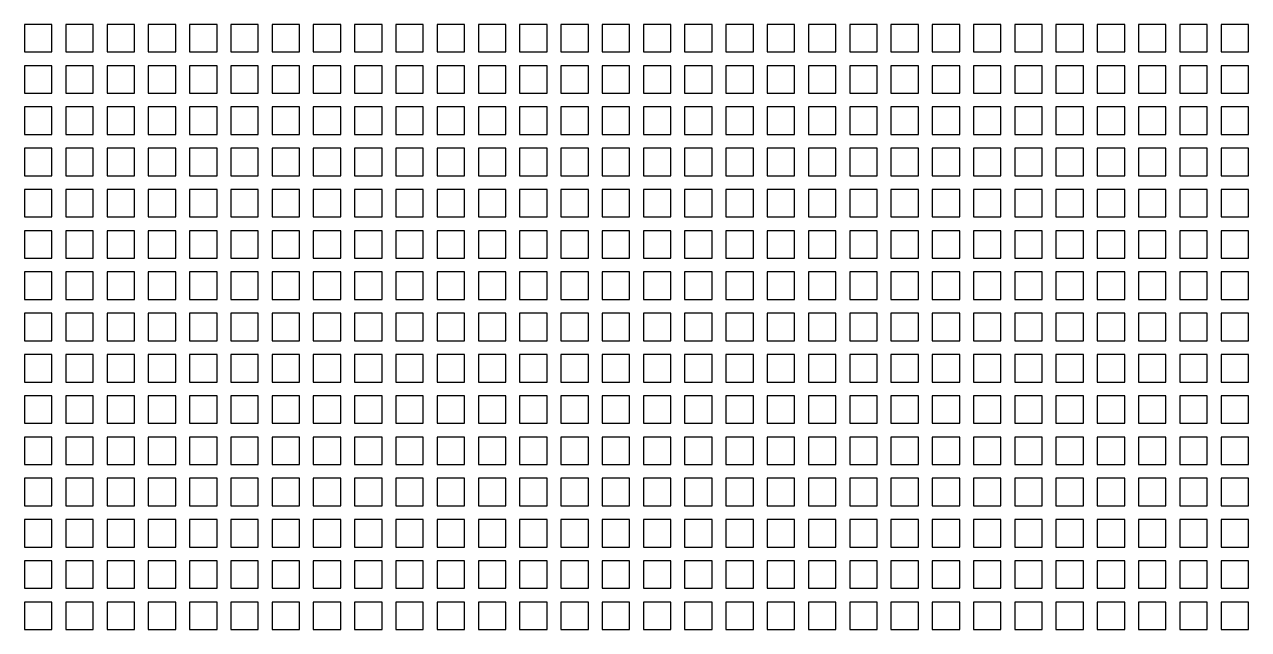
# Model space of a CAD drawing. Header units: millimetres. Extents: x 0 to 895, y -30 to 895.
# Drawn here: x 0 to 445, y 435 to 655 of the extents above; entities that cross this region are included whole.
import ezdxf

# ---------------------------------------------------------------- set-up
doc = ezdxf.new("R2010")
doc.units = ezdxf.units.MM
doc.layers.add('Grid', color=2, linetype='CONTINUOUS')

msp = doc.modelspace()

# ---------------------------------------------------------------- linework, layer by layer
at = {"layer": 'Grid'}
for p, q in [((10, 655), (0, 655)), ((0, 655), (0, 645)), ((10, 645), (10, 655)), ((25, 655), (15, 655)), ((15, 655), (15, 645)), ((25, 645), (25, 655)), ((40, 655), (30, 655)), ((30, 655), (30, 645)), ((40, 645), (40, 655)), ((55, 655), (45, 655)), ((45, 655), (45, 645)), ((55, 645), (55, 655)), ((70, 655), (60, 655)), ((60, 655), (60, 645)), ((70, 645), (70, 655)), ((85, 655), (75, 655)), ((75, 655), (75, 645)), ((85, 645), (85, 655)), ((100, 655), (90, 655)), ((90, 655), (90, 645)), ((100, 645), (100, 655)), ((115, 655), (105, 655)), ((105, 655), (105, 645)), ((115, 645), (115, 655)), ((130, 655), (120, 655)), ((120, 655), (120, 645)), ((130, 645), (130, 655)), ((145, 655), (135, 655)), ((135, 655), (135, 645)), ((145, 645), (145, 655)), ((160, 655), (150, 655)), ((150, 655), (150, 645)), ((160, 645), (160, 655)), ((175, 655), (165, 655)), ((165, 655), (165, 645)), ((175, 645), (175, 655)), ((190, 655), (180, 655)), ((180, 655), (180, 645)), ((190, 645), (190, 655)), ((205, 655), (195, 655)), ((195, 655), (195, 645)), ((205, 645), (205, 655)), ((220, 655), (210, 655)), ((210, 655), (210, 645)), ((220, 645), (220, 655)), ((235, 655), (225, 655)), ((225, 655), (225, 645)), ((235, 645), (235, 655)), ((250, 655), (240, 655)), ((240, 655), (240, 645)), ((250, 645), (250, 655)), ((265, 655), (255, 655)), ((255, 655), (255, 645)), ((265, 645), (265, 655)), ((280, 655), (270, 655)), ((270, 655), (270, 645)), ((280, 645), (280, 655)), ((295, 655), (285, 655)), ((285, 655), (285, 645)), ((295, 645), (295, 655)), ((310, 655), (300, 655)), ((300, 655), (300, 645)), ((310, 645), (310, 655)), ((325, 655), (315, 655)), ((315, 655), (315, 645)), ((325, 645), (325, 655)), ((340, 655), (330, 655)), ((330, 655), (330, 645)), ((340, 645), (340, 655)), ((355, 655), (345, 655)), ((345, 655), (345, 645)), ((355, 645), (355, 655)), ((370, 655), (360, 655)), ((360, 655), (360, 645)), ((370, 645), (370, 655)), ((385, 655), (375, 655)), ((375, 655), (375, 645)), ((385, 645), (385, 655)), ((400, 655), (390, 655)), ((390, 655), (390, 645)), ((400, 645), (400, 655)), ((415, 655), (405, 655)), ((405, 655), (405, 645)), ((415, 645), (415, 655)), ((430, 655), (420, 655)), ((420, 655), (420, 645)), ((430, 645), (430, 655)), ((445, 655), (435, 655)), ((435, 655), (435, 645)), ((445, 645), (445, 655)), ((0, 645), (10, 645)), ((15, 645), (25, 645)), ((30, 645), (40, 645)), ((45, 645), (55, 645)), ((60, 645), (70, 645)), ((75, 645), (85, 645)), ((90, 645), (100, 645)), ((105, 645), (115, 645)), ((120, 645), (130, 645)), ((135, 645), (145, 645)), ((150, 645), (160, 645)), ((165, 645), (175, 645)), ((180, 645), (190, 645)), ((195, 645), (205, 645)), ((210, 645), (220, 645)), ((225, 645), (235, 645)), ((240, 645), (250, 645)), ((255, 645), (265, 645)), ((270, 645), (280, 645)), ((285, 645), (295, 645)), ((300, 645), (310, 645)), ((315, 645), (325, 645)), ((330, 645), (340, 645)), ((345, 645), (355, 645)), ((360, 645), (370, 645)), ((375, 645), (385, 645)), ((390, 645), (400, 645)), ((405, 645), (415, 645)), ((420, 645), (430, 645)), ((435, 645), (445, 645)), ((10, 640), (0, 640)), ((0, 640), (0, 630)), ((10, 630), (10, 640)), ((25, 640), (15, 640)), ((15, 640), (15, 630)), ((25, 630), (25, 640)), ((40, 640), (30, 640)), ((30, 640), (30, 630)), ((40, 630), (40, 640)), ((55, 640), (45, 640)), ((45, 640), (45, 630)), ((55, 630), (55, 640)), ((70, 640), (60, 640)), ((60, 640), (60, 630)), ((70, 630), (70, 640)), ((85, 640), (75, 640)), ((75, 640), (75, 630)), ((85, 630), (85, 640)), ((100, 640), (90, 640)), ((90, 640), (90, 630)), ((100, 630), (100, 640)), ((115, 640), (105, 640)), ((105, 640), (105, 630)), ((115, 630), (115, 640)), ((130, 640), (120, 640)), ((120, 640), (120, 630)), ((130, 630), (130, 640)), ((145, 640), (135, 640)), ((135, 640), (135, 630)), ((145, 630), (145, 640)), ((160, 640), (150, 640)), ((150, 640), (150, 630)), ((160, 630), (160, 640)), ((175, 640), (165, 640)), ((165, 640), (165, 630)), ((175, 630), (175, 640)), ((190, 640), (180, 640)), ((180, 640), (180, 630)), ((190, 630), (190, 640)), ((205, 640), (195, 640)), ((195, 640), (195, 630)), ((205, 630), (205, 640)), ((220, 640), (210, 640)), ((210, 640), (210, 630)), ((220, 630), (220, 640)), ((235, 640), (225, 640)), ((225, 640), (225, 630)), ((235, 630), (235, 640)), ((250, 640), (240, 640)), ((240, 640), (240, 630)), ((250, 630), (250, 640)), ((265, 640), (255, 640)), ((255, 640), (255, 630)), ((265, 630), (265, 640)), ((280, 640), (270, 640)), ((270, 640), (270, 630)), ((280, 630), (280, 640)), ((295, 640), (285, 640)), ((285, 640), (285, 630)), ((295, 630), (295, 640)), ((310, 640), (300, 640)), ((300, 640), (300, 630)), ((310, 630), (310, 640)), ((325, 640), (315, 640)), ((315, 640), (315, 630)), ((325, 630), (325, 640)), ((340, 640), (330, 640)), ((330, 640), (330, 630)), ((340, 630), (340, 640)), ((355, 640), (345, 640)), ((345, 640), (345, 630)), ((355, 630), (355, 640)), ((370, 640), (360, 640)), ((360, 640), (360, 630)), ((370, 630), (370, 640)), ((385, 640), (375, 640)), ((375, 640), (375, 630)), ((385, 630), (385, 640)), ((400, 640), (390, 640)), ((390, 640), (390, 630)), ((400, 630), (400, 640)), ((415, 640), (405, 640)), ((405, 640), (405, 630)), ((415, 630), (415, 640)), ((430, 640), (420, 640)), ((420, 640), (420, 630)), ((430, 630), (430, 640)), ((445, 640), (435, 640)), ((435, 640), (435, 630)), ((445, 630), (445, 640)), ((0, 630), (10, 630)), ((15, 630), (25, 630)), ((30, 630), (40, 630)), ((45, 630), (55, 630)), ((60, 630), (70, 630)), ((75, 630), (85, 630)), ((90, 630), (100, 630)), ((105, 630), (115, 630)), ((120, 630), (130, 630)), ((135, 630), (145, 630)), ((150, 630), (160, 630)), ((165, 630), (175, 630)), ((180, 630), (190, 630)), ((195, 630), (205, 630)), ((210, 630), (220, 630)), ((225, 630), (235, 630)), ((240, 630), (250, 630)), ((255, 630), (265, 630)), ((270, 630), (280, 630)), ((285, 630), (295, 630)), ((300, 630), (310, 630)), ((315, 630), (325, 630)), ((330, 630), (340, 630)), ((345, 630), (355, 630)), ((360, 630), (370, 630)), ((375, 630), (385, 630)), ((390, 630), (400, 630)), ((405, 630), (415, 630)), ((420, 630), (430, 630)), ((435, 630), (445, 630)), ((10, 625), (0, 625)), ((0, 625), (0, 615)), ((10, 615), (10, 625)), ((25, 625), (15, 625)), ((15, 625), (15, 615)), ((25, 615), (25, 625)), ((40, 625), (30, 625)), ((30, 625), (30, 615)), ((40, 615), (40, 625)), ((55, 625), (45, 625)), ((45, 625), (45, 615)), ((55, 615), (55, 625)), ((70, 625), (60, 625)), ((60, 625), (60, 615)), ((70, 615), (70, 625)), ((85, 625), (75, 625)), ((75, 625), (75, 615)), ((85, 615), (85, 625)), ((100, 625), (90, 625)), ((90, 625), (90, 615)), ((100, 615), (100, 625)), ((115, 625), (105, 625)), ((105, 625), (105, 615)), ((115, 615), (115, 625)), ((130, 625), (120, 625)), ((120, 625), (120, 615)), ((130, 615), (130, 625)), ((145, 625), (135, 625)), ((135, 625), (135, 615)), ((145, 615), (145, 625)), ((160, 625), (150, 625)), ((150, 625), (150, 615)), ((160, 615), (160, 625)), ((175, 625), (165, 625)), ((165, 625), (165, 615)), ((175, 615), (175, 625)), ((190, 625), (180, 625)), ((180, 625), (180, 615)), ((190, 615), (190, 625)), ((205, 625), (195, 625)), ((195, 625), (195, 615)), ((205, 615), (205, 625)), ((220, 625), (210, 625)), ((210, 625), (210, 615)), ((220, 615), (220, 625)), ((235, 625), (225, 625)), ((225, 625), (225, 615)), ((235, 615), (235, 625)), ((250, 625), (240, 625)), ((240, 625), (240, 615)), ((250, 615), (250, 625)), ((265, 625), (255, 625)), ((255, 625), (255, 615)), ((265, 615), (265, 625)), ((280, 625), (270, 625)), ((270, 625), (270, 615)), ((280, 615), (280, 625)), ((295, 625), (285, 625)), ((285, 625), (285, 615)), ((295, 615), (295, 625)), ((310, 625), (300, 625)), ((300, 625), (300, 615)), ((310, 615), (310, 625)), ((325, 625), (315, 625)), ((315, 625), (315, 615)), ((325, 615), (325, 625)), ((340, 625), (330, 625)), ((330, 625), (330, 615)), ((340, 615), (340, 625)), ((355, 625), (345, 625)), ((345, 625), (345, 615)), ((355, 615), (355, 625)), ((370, 625), (360, 625)), ((360, 625), (360, 615)), ((370, 615), (370, 625)), ((385, 625), (375, 625)), ((375, 625), (375, 615)), ((385, 615), (385, 625)), ((400, 625), (390, 625)), ((390, 625), (390, 615)), ((400, 615), (400, 625)), ((415, 625), (405, 625)), ((405, 625), (405, 615)), ((415, 615), (415, 625)), ((430, 625), (420, 625)), ((420, 625), (420, 615)), ((430, 615), (430, 625)), ((445, 625), (435, 625)), ((435, 625), (435, 615)), ((445, 615), (445, 625)), ((0, 615), (10, 615)), ((15, 615), (25, 615)), ((30, 615), (40, 615)), ((45, 615), (55, 615)), ((60, 615), (70, 615)), ((75, 615), (85, 615)), ((90, 615), (100, 615)), ((105, 615), (115, 615)), ((120, 615), (130, 615)), ((135, 615), (145, 615)), ((150, 615), (160, 615)), ((165, 615), (175, 615)), ((180, 615), (190, 615)), ((195, 615), (205, 615)), ((210, 615), (220, 615)), ((225, 615), (235, 615)), ((240, 615), (250, 615)), ((255, 615), (265, 615)), ((270, 615), (280, 615)), ((285, 615), (295, 615)), ((300, 615), (310, 615)), ((315, 615), (325, 615)), ((330, 615), (340, 615)), ((345, 615), (355, 615)), ((360, 615), (370, 615)), ((375, 615), (385, 615)), ((390, 615), (400, 615)), ((405, 615), (415, 615)), ((420, 615), (430, 615)), ((435, 615), (445, 615)), ((10, 610), (0, 610)), ((0, 610), (0, 600)), ((10, 600), (10, 610)), ((25, 610), (15, 610)), ((15, 610), (15, 600)), ((25, 600), (25, 610)), ((40, 610), (30, 610)), ((30, 610), (30, 600)), ((40, 600), (40, 610)), ((55, 610), (45, 610)), ((45, 610), (45, 600)), ((55, 600), (55, 610)), ((70, 610), (60, 610)), ((60, 610), (60, 600)), ((70, 600), (70, 610)), ((85, 610), (75, 610)), ((75, 610), (75, 600)), ((85, 600), (85, 610)), ((100, 610), (90, 610)), ((90, 610), (90, 600)), ((100, 600), (100, 610)), ((115, 610), (105, 610)), ((105, 610), (105, 600)), ((115, 600), (115, 610)), ((130, 610), (120, 610)), ((120, 610), (120, 600)), ((130, 600), (130, 610)), ((145, 610), (135, 610)), ((135, 610), (135, 600)), ((145, 600), (145, 610)), ((160, 610), (150, 610)), ((150, 610), (150, 600)), ((160, 600), (160, 610)), ((175, 610), (165, 610)), ((165, 610), (165, 600)), ((175, 600), (175, 610)), ((190, 610), (180, 610)), ((180, 610), (180, 600)), ((190, 600), (190, 610)), ((205, 610), (195, 610)), ((195, 610), (195, 600)), ((205, 600), (205, 610)), ((220, 610), (210, 610)), ((210, 610), (210, 600)), ((220, 600), (220, 610)), ((235, 610), (225, 610)), ((225, 610), (225, 600)), ((235, 600), (235, 610)), ((250, 610), (240, 610)), ((240, 610), (240, 600)), ((250, 600), (250, 610)), ((265, 610), (255, 610)), ((255, 610), (255, 600)), ((265, 600), (265, 610)), ((280, 610), (270, 610)), ((270, 610), (270, 600)), ((280, 600), (280, 610)), ((295, 610), (285, 610)), ((285, 610), (285, 600)), ((295, 600), (295, 610)), ((310, 610), (300, 610)), ((300, 610), (300, 600)), ((310, 600), (310, 610)), ((325, 610), (315, 610)), ((315, 610), (315, 600)), ((325, 600), (325, 610)), ((340, 610), (330, 610)), ((330, 610), (330, 600)), ((340, 600), (340, 610)), ((355, 610), (345, 610)), ((345, 610), (345, 600)), ((355, 600), (355, 610)), ((370, 610), (360, 610)), ((360, 610), (360, 600)), ((370, 600), (370, 610)), ((385, 610), (375, 610)), ((375, 610), (375, 600)), ((385, 600), (385, 610)), ((400, 610), (390, 610)), ((390, 610), (390, 600)), ((400, 600), (400, 610)), ((415, 610), (405, 610)), ((405, 610), (405, 600)), ((415, 600), (415, 610)), ((430, 610), (420, 610)), ((420, 610), (420, 600)), ((430, 600), (430, 610)), ((445, 610), (435, 610)), ((435, 610), (435, 600)), ((445, 600), (445, 610)), ((0, 600), (10, 600)), ((15, 600), (25, 600)), ((30, 600), (40, 600)), ((45, 600), (55, 600)), ((60, 600), (70, 600)), ((75, 600), (85, 600)), ((90, 600), (100, 600)), ((105, 600), (115, 600)), ((120, 600), (130, 600)), ((135, 600), (145, 600)), ((150, 600), (160, 600)), ((165, 600), (175, 600)), ((180, 600), (190, 600)), ((195, 600), (205, 600)), ((210, 600), (220, 600)), ((225, 600), (235, 600)), ((240, 600), (250, 600)), ((255, 600), (265, 600)), ((270, 600), (280, 600)), ((285, 600), (295, 600)), ((300, 600), (310, 600)), ((315, 600), (325, 600)), ((330, 600), (340, 600)), ((345, 600), (355, 600)), ((360, 600), (370, 600)), ((375, 600), (385, 600)), ((390, 600), (400, 600)), ((405, 600), (415, 600)), ((420, 600), (430, 600)), ((435, 600), (445, 600)), ((10, 595), (0, 595)), ((0, 595), (0, 585)), ((10, 585), (10, 595)), ((25, 595), (15, 595)), ((15, 595), (15, 585)), ((25, 585), (25, 595)), ((40, 595), (30, 595)), ((30, 595), (30, 585)), ((40, 585), (40, 595)), ((55, 595), (45, 595)), ((45, 595), (45, 585)), ((55, 585), (55, 595)), ((70, 595), (60, 595)), ((60, 595), (60, 585)), ((70, 585), (70, 595)), ((85, 595), (75, 595)), ((75, 595), (75, 585)), ((85, 585), (85, 595)), ((100, 595), (90, 595)), ((90, 595), (90, 585)), ((100, 585), (100, 595)), ((115, 595), (105, 595)), ((105, 595), (105, 585)), ((115, 585), (115, 595)), ((130, 595), (120, 595)), ((120, 595), (120, 585)), ((130, 585), (130, 595)), ((145, 595), (135, 595)), ((135, 595), (135, 585)), ((145, 585), (145, 595)), ((160, 595), (150, 595)), ((150, 595), (150, 585)), ((160, 585), (160, 595)), ((175, 595), (165, 595)), ((165, 595), (165, 585)), ((175, 585), (175, 595)), ((190, 595), (180, 595)), ((180, 595), (180, 585)), ((190, 585), (190, 595)), ((205, 595), (195, 595)), ((195, 595), (195, 585)), ((205, 585), (205, 595)), ((220, 595), (210, 595)), ((210, 595), (210, 585)), ((220, 585), (220, 595)), ((235, 595), (225, 595)), ((225, 595), (225, 585)), ((235, 585), (235, 595)), ((250, 595), (240, 595)), ((240, 595), (240, 585)), ((250, 585), (250, 595)), ((265, 595), (255, 595)), ((255, 595), (255, 585)), ((265, 585), (265, 595)), ((280, 595), (270, 595)), ((270, 595), (270, 585)), ((280, 585), (280, 595)), ((295, 595), (285, 595)), ((285, 595), (285, 585)), ((295, 585), (295, 595)), ((310, 595), (300, 595)), ((300, 595), (300, 585)), ((310, 585), (310, 595)), ((325, 595), (315, 595)), ((315, 595), (315, 585)), ((325, 585), (325, 595)), ((340, 595), (330, 595)), ((330, 595), (330, 585)), ((340, 585), (340, 595)), ((355, 595), (345, 595)), ((345, 595), (345, 585)), ((355, 585), (355, 595)), ((370, 595), (360, 595)), ((360, 595), (360, 585)), ((370, 585), (370, 595)), ((385, 595), (375, 595)), ((375, 595), (375, 585)), ((385, 585), (385, 595)), ((400, 595), (390, 595)), ((390, 595), (390, 585)), ((400, 585), (400, 595)), ((415, 595), (405, 595)), ((405, 595), (405, 585)), ((415, 585), (415, 595)), ((430, 595), (420, 595)), ((420, 595), (420, 585)), ((430, 585), (430, 595)), ((445, 595), (435, 595)), ((435, 595), (435, 585)), ((445, 585), (445, 595)), ((0, 585), (10, 585)), ((15, 585), (25, 585)), ((30, 585), (40, 585)), ((45, 585), (55, 585)), ((60, 585), (70, 585)), ((75, 585), (85, 585)), ((90, 585), (100, 585)), ((105, 585), (115, 585)), ((120, 585), (130, 585)), ((135, 585), (145, 585)), ((150, 585), (160, 585)), ((165, 585), (175, 585)), ((180, 585), (190, 585)), ((195, 585), (205, 585)), ((210, 585), (220, 585)), ((225, 585), (235, 585)), ((240, 585), (250, 585)), ((255, 585), (265, 585)), ((270, 585), (280, 585)), ((285, 585), (295, 585)), ((300, 585), (310, 585)), ((315, 585), (325, 585)), ((330, 585), (340, 585)), ((345, 585), (355, 585)), ((360, 585), (370, 585)), ((375, 585), (385, 585)), ((390, 585), (400, 585)), ((405, 585), (415, 585)), ((420, 585), (430, 585)), ((435, 585), (445, 585)), ((10, 580), (0, 580)), ((0, 580), (0, 570)), ((10, 570), (10, 580)), ((25, 580), (15, 580)), ((15, 580), (15, 570)), ((25, 570), (25, 580)), ((40, 580), (30, 580)), ((30, 580), (30, 570)), ((40, 570), (40, 580)), ((55, 580), (45, 580)), ((45, 580), (45, 570)), ((55, 570), (55, 580)), ((70, 580), (60, 580)), ((60, 580), (60, 570)), ((70, 570), (70, 580)), ((85, 580), (75, 580)), ((75, 580), (75, 570)), ((85, 570), (85, 580)), ((100, 580), (90, 580)), ((90, 580), (90, 570)), ((100, 570), (100, 580)), ((115, 580), (105, 580)), ((105, 580), (105, 570)), ((115, 570), (115, 580)), ((130, 580), (120, 580)), ((120, 580), (120, 570)), ((130, 570), (130, 580)), ((145, 580), (135, 580)), ((135, 580), (135, 570)), ((145, 570), (145, 580)), ((160, 580), (150, 580)), ((150, 580), (150, 570)), ((160, 570), (160, 580)), ((175, 580), (165, 580)), ((165, 580), (165, 570)), ((175, 570), (175, 580)), ((190, 580), (180, 580)), ((180, 580), (180, 570)), ((190, 570), (190, 580)), ((205, 580), (195, 580)), ((195, 580), (195, 570)), ((205, 570), (205, 580)), ((220, 580), (210, 580)), ((210, 580), (210, 570)), ((220, 570), (220, 580)), ((235, 580), (225, 580)), ((225, 580), (225, 570)), ((235, 570), (235, 580)), ((250, 580), (240, 580)), ((240, 580), (240, 570)), ((250, 570), (250, 580)), ((265, 580), (255, 580)), ((255, 580), (255, 570)), ((265, 570), (265, 580)), ((280, 580), (270, 580)), ((270, 580), (270, 570)), ((280, 570), (280, 580)), ((295, 580), (285, 580)), ((285, 580), (285, 570)), ((295, 570), (295, 580)), ((310, 580), (300, 580)), ((300, 580), (300, 570)), ((310, 570), (310, 580)), ((325, 580), (315, 580)), ((315, 580), (315, 570)), ((325, 570), (325, 580)), ((340, 580), (330, 580)), ((330, 580), (330, 570)), ((340, 570), (340, 580)), ((355, 580), (345, 580)), ((345, 580), (345, 570)), ((355, 570), (355, 580)), ((370, 580), (360, 580)), ((360, 580), (360, 570)), ((370, 570), (370, 580)), ((385, 580), (375, 580)), ((375, 580), (375, 570)), ((385, 570), (385, 580)), ((400, 580), (390, 580)), ((390, 580), (390, 570)), ((400, 570), (400, 580)), ((415, 580), (405, 580)), ((405, 580), (405, 570)), ((415, 570), (415, 580)), ((430, 580), (420, 580)), ((420, 580), (420, 570)), ((430, 570), (430, 580)), ((445, 580), (435, 580)), ((435, 580), (435, 570)), ((445, 570), (445, 580)), ((0, 570), (10, 570)), ((15, 570), (25, 570)), ((30, 570), (40, 570)), ((45, 570), (55, 570)), ((60, 570), (70, 570)), ((75, 570), (85, 570)), ((90, 570), (100, 570)), ((105, 570), (115, 570)), ((120, 570), (130, 570)), ((135, 570), (145, 570)), ((150, 570), (160, 570)), ((165, 570), (175, 570)), ((180, 570), (190, 570)), ((195, 570), (205, 570)), ((210, 570), (220, 570)), ((225, 570), (235, 570)), ((240, 570), (250, 570)), ((255, 570), (265, 570)), ((270, 570), (280, 570)), ((285, 570), (295, 570)), ((300, 570), (310, 570)), ((315, 570), (325, 570)), ((330, 570), (340, 570)), ((345, 570), (355, 570)), ((360, 570), (370, 570)), ((375, 570), (385, 570)), ((390, 570), (400, 570)), ((405, 570), (415, 570)), ((420, 570), (430, 570)), ((435, 570), (445, 570)), ((10, 565), (0, 565)), ((0, 565), (0, 555)), ((10, 555), (10, 565)), ((25, 565), (15, 565)), ((15, 565), (15, 555)), ((25, 555), (25, 565)), ((40, 565), (30, 565)), ((30, 565), (30, 555)), ((40, 555), (40, 565)), ((55, 565), (45, 565)), ((45, 565), (45, 555)), ((55, 555), (55, 565)), ((70, 565), (60, 565)), ((60, 565), (60, 555)), ((70, 555), (70, 565)), ((85, 565), (75, 565)), ((75, 565), (75, 555)), ((85, 555), (85, 565)), ((100, 565), (90, 565)), ((90, 565), (90, 555)), ((100, 555), (100, 565)), ((115, 565), (105, 565)), ((105, 565), (105, 555)), ((115, 555), (115, 565)), ((130, 565), (120, 565)), ((120, 565), (120, 555)), ((130, 555), (130, 565)), ((145, 565), (135, 565)), ((135, 565), (135, 555)), ((145, 555), (145, 565)), ((160, 565), (150, 565)), ((150, 565), (150, 555)), ((160, 555), (160, 565)), ((175, 565), (165, 565)), ((165, 565), (165, 555)), ((175, 555), (175, 565)), ((190, 565), (180, 565)), ((180, 565), (180, 555)), ((190, 555), (190, 565)), ((205, 565), (195, 565)), ((195, 565), (195, 555)), ((205, 555), (205, 565)), ((220, 565), (210, 565)), ((210, 565), (210, 555)), ((220, 555), (220, 565)), ((235, 565), (225, 565)), ((225, 565), (225, 555)), ((235, 555), (235, 565)), ((250, 565), (240, 565)), ((240, 565), (240, 555)), ((250, 555), (250, 565)), ((265, 565), (255, 565)), ((255, 565), (255, 555)), ((265, 555), (265, 565)), ((280, 565), (270, 565)), ((270, 565), (270, 555)), ((280, 555), (280, 565)), ((295, 565), (285, 565)), ((285, 565), (285, 555)), ((295, 555), (295, 565)), ((310, 565), (300, 565)), ((300, 565), (300, 555)), ((310, 555), (310, 565)), ((325, 565), (315, 565)), ((315, 565), (315, 555)), ((325, 555), (325, 565)), ((340, 565), (330, 565)), ((330, 565), (330, 555)), ((340, 555), (340, 565)), ((355, 565), (345, 565)), ((345, 565), (345, 555)), ((355, 555), (355, 565)), ((370, 565), (360, 565)), ((360, 565), (360, 555)), ((370, 555), (370, 565)), ((385, 565), (375, 565)), ((375, 565), (375, 555)), ((385, 555), (385, 565)), ((400, 565), (390, 565)), ((390, 565), (390, 555)), ((400, 555), (400, 565)), ((415, 565), (405, 565)), ((405, 565), (405, 555)), ((415, 555), (415, 565)), ((430, 565), (420, 565)), ((420, 565), (420, 555)), ((430, 555), (430, 565)), ((445, 565), (435, 565)), ((435, 565), (435, 555)), ((445, 555), (445, 565)), ((0, 555), (10, 555)), ((15, 555), (25, 555)), ((30, 555), (40, 555)), ((45, 555), (55, 555)), ((60, 555), (70, 555)), ((75, 555), (85, 555)), ((90, 555), (100, 555)), ((105, 555), (115, 555)), ((120, 555), (130, 555)), ((135, 555), (145, 555)), ((150, 555), (160, 555)), ((165, 555), (175, 555)), ((180, 555), (190, 555)), ((195, 555), (205, 555)), ((210, 555), (220, 555)), ((225, 555), (235, 555)), ((240, 555), (250, 555)), ((255, 555), (265, 555)), ((270, 555), (280, 555)), ((285, 555), (295, 555)), ((300, 555), (310, 555)), ((315, 555), (325, 555)), ((330, 555), (340, 555)), ((345, 555), (355, 555)), ((360, 555), (370, 555)), ((375, 555), (385, 555)), ((390, 555), (400, 555)), ((405, 555), (415, 555)), ((420, 555), (430, 555)), ((435, 555), (445, 555)), ((10, 550), (0, 550)), ((0, 550), (0, 540)), ((10, 540), (10, 550)), ((25, 550), (15, 550)), ((15, 550), (15, 540)), ((25, 540), (25, 550)), ((40, 550), (30, 550)), ((30, 550), (30, 540)), ((40, 540), (40, 550)), ((55, 550), (45, 550)), ((45, 550), (45, 540)), ((55, 540), (55, 550)), ((70, 550), (60, 550)), ((60, 550), (60, 540)), ((70, 540), (70, 550)), ((85, 550), (75, 550)), ((75, 550), (75, 540)), ((85, 540), (85, 550)), ((100, 550), (90, 550)), ((90, 550), (90, 540)), ((100, 540), (100, 550)), ((115, 550), (105, 550)), ((105, 550), (105, 540)), ((115, 540), (115, 550)), ((130, 550), (120, 550)), ((120, 550), (120, 540)), ((130, 540), (130, 550)), ((145, 550), (135, 550)), ((135, 550), (135, 540)), ((145, 540), (145, 550)), ((160, 550), (150, 550)), ((150, 550), (150, 540)), ((160, 540), (160, 550)), ((175, 550), (165, 550)), ((165, 550), (165, 540)), ((175, 540), (175, 550)), ((190, 550), (180, 550)), ((180, 550), (180, 540)), ((190, 540), (190, 550)), ((205, 550), (195, 550)), ((195, 550), (195, 540)), ((205, 540), (205, 550)), ((220, 550), (210, 550)), ((210, 550), (210, 540)), ((220, 540), (220, 550)), ((235, 550), (225, 550)), ((225, 550), (225, 540)), ((235, 540), (235, 550)), ((250, 550), (240, 550)), ((240, 550), (240, 540)), ((250, 540), (250, 550)), ((265, 550), (255, 550)), ((255, 550), (255, 540)), ((265, 540), (265, 550)), ((280, 550), (270, 550)), ((270, 550), (270, 540)), ((280, 540), (280, 550)), ((295, 550), (285, 550)), ((285, 550), (285, 540)), ((295, 540), (295, 550)), ((310, 550), (300, 550)), ((300, 550), (300, 540)), ((310, 540), (310, 550)), ((325, 550), (315, 550)), ((315, 550), (315, 540)), ((325, 540), (325, 550)), ((340, 550), (330, 550)), ((330, 550), (330, 540)), ((340, 540), (340, 550)), ((355, 550), (345, 550)), ((345, 550), (345, 540)), ((355, 540), (355, 550)), ((370, 550), (360, 550)), ((360, 550), (360, 540)), ((370, 540), (370, 550)), ((385, 550), (375, 550)), ((375, 550), (375, 540)), ((385, 540), (385, 550)), ((400, 550), (390, 550)), ((390, 550), (390, 540)), ((400, 540), (400, 550)), ((415, 550), (405, 550)), ((405, 550), (405, 540)), ((415, 540), (415, 550)), ((430, 550), (420, 550)), ((420, 550), (420, 540)), ((430, 540), (430, 550)), ((445, 550), (435, 550)), ((435, 550), (435, 540)), ((445, 540), (445, 550)), ((0, 540), (10, 540)), ((15, 540), (25, 540)), ((30, 540), (40, 540)), ((45, 540), (55, 540)), ((60, 540), (70, 540)), ((75, 540), (85, 540)), ((90, 540), (100, 540)), ((105, 540), (115, 540)), ((120, 540), (130, 540)), ((135, 540), (145, 540)), ((150, 540), (160, 540)), ((165, 540), (175, 540)), ((180, 540), (190, 540)), ((195, 540), (205, 540)), ((210, 540), (220, 540)), ((225, 540), (235, 540)), ((240, 540), (250, 540)), ((255, 540), (265, 540)), ((270, 540), (280, 540)), ((285, 540), (295, 540)), ((300, 540), (310, 540)), ((315, 540), (325, 540)), ((330, 540), (340, 540)), ((345, 540), (355, 540)), ((360, 540), (370, 540)), ((375, 540), (385, 540)), ((390, 540), (400, 540)), ((405, 540), (415, 540)), ((420, 540), (430, 540)), ((435, 540), (445, 540)), ((10, 535), (0, 535)), ((0, 535), (0, 525)), ((10, 525), (10, 535)), ((25, 535), (15, 535)), ((15, 535), (15, 525)), ((25, 525), (25, 535)), ((40, 535), (30, 535)), ((30, 535), (30, 525)), ((40, 525), (40, 535)), ((55, 535), (45, 535)), ((45, 535), (45, 525)), ((55, 525), (55, 535)), ((70, 535), (60, 535)), ((60, 535), (60, 525)), ((70, 525), (70, 535)), ((85, 535), (75, 535)), ((75, 535), (75, 525)), ((85, 525), (85, 535)), ((100, 535), (90, 535)), ((90, 535), (90, 525)), ((100, 525), (100, 535)), ((115, 535), (105, 535)), ((105, 535), (105, 525)), ((115, 525), (115, 535)), ((130, 535), (120, 535)), ((120, 535), (120, 525)), ((130, 525), (130, 535)), ((145, 535), (135, 535)), ((135, 535), (135, 525)), ((145, 525), (145, 535)), ((160, 535), (150, 535)), ((150, 535), (150, 525)), ((160, 525), (160, 535)), ((175, 535), (165, 535)), ((165, 535), (165, 525)), ((175, 525), (175, 535)), ((190, 535), (180, 535)), ((180, 535), (180, 525)), ((190, 525), (190, 535)), ((205, 535), (195, 535)), ((195, 535), (195, 525)), ((205, 525), (205, 535)), ((220, 535), (210, 535)), ((210, 535), (210, 525)), ((220, 525), (220, 535)), ((235, 535), (225, 535)), ((225, 535), (225, 525)), ((235, 525), (235, 535)), ((250, 535), (240, 535)), ((240, 535), (240, 525)), ((250, 525), (250, 535)), ((265, 535), (255, 535)), ((255, 535), (255, 525)), ((265, 525), (265, 535)), ((280, 535), (270, 535)), ((270, 535), (270, 525)), ((280, 525), (280, 535)), ((295, 535), (285, 535)), ((285, 535), (285, 525)), ((295, 525), (295, 535)), ((310, 535), (300, 535)), ((300, 535), (300, 525)), ((310, 525), (310, 535)), ((325, 535), (315, 535)), ((315, 535), (315, 525)), ((325, 525), (325, 535)), ((340, 535), (330, 535)), ((330, 535), (330, 525)), ((340, 525), (340, 535)), ((355, 535), (345, 535)), ((345, 535), (345, 525)), ((355, 525), (355, 535)), ((370, 535), (360, 535)), ((360, 535), (360, 525)), ((370, 525), (370, 535)), ((385, 535), (375, 535)), ((375, 535), (375, 525)), ((385, 525), (385, 535)), ((400, 535), (390, 535)), ((390, 535), (390, 525)), ((400, 525), (400, 535)), ((415, 535), (405, 535)), ((405, 535), (405, 525)), ((415, 525), (415, 535)), ((430, 535), (420, 535)), ((420, 535), (420, 525)), ((430, 525), (430, 535)), ((445, 535), (435, 535)), ((435, 535), (435, 525)), ((445, 525), (445, 535)), ((0, 525), (10, 525)), ((15, 525), (25, 525)), ((30, 525), (40, 525)), ((45, 525), (55, 525)), ((60, 525), (70, 525)), ((75, 525), (85, 525)), ((90, 525), (100, 525)), ((105, 525), (115, 525)), ((120, 525), (130, 525)), ((135, 525), (145, 525)), ((150, 525), (160, 525)), ((165, 525), (175, 525)), ((180, 525), (190, 525)), ((195, 525), (205, 525)), ((210, 525), (220, 525)), ((225, 525), (235, 525)), ((240, 525), (250, 525)), ((255, 525), (265, 525)), ((270, 525), (280, 525)), ((285, 525), (295, 525)), ((300, 525), (310, 525)), ((315, 525), (325, 525)), ((330, 525), (340, 525)), ((345, 525), (355, 525)), ((360, 525), (370, 525)), ((375, 525), (385, 525)), ((390, 525), (400, 525)), ((405, 525), (415, 525)), ((420, 525), (430, 525)), ((435, 525), (445, 525)), ((10, 520), (0, 520)), ((0, 520), (0, 510)), ((10, 510), (10, 520)), ((25, 520), (15, 520)), ((15, 520), (15, 510)), ((25, 510), (25, 520)), ((40, 520), (30, 520)), ((30, 520), (30, 510)), ((40, 510), (40, 520)), ((55, 520), (45, 520)), ((45, 520), (45, 510)), ((55, 510), (55, 520)), ((70, 520), (60, 520)), ((60, 520), (60, 510)), ((70, 510), (70, 520)), ((85, 520), (75, 520)), ((75, 520), (75, 510)), ((85, 510), (85, 520)), ((100, 520), (90, 520)), ((90, 520), (90, 510)), ((100, 510), (100, 520)), ((115, 520), (105, 520)), ((105, 520), (105, 510)), ((115, 510), (115, 520)), ((130, 520), (120, 520)), ((120, 520), (120, 510)), ((130, 510), (130, 520)), ((145, 520), (135, 520)), ((135, 520), (135, 510)), ((145, 510), (145, 520)), ((160, 520), (150, 520)), ((150, 520), (150, 510)), ((160, 510), (160, 520)), ((175, 520), (165, 520)), ((165, 520), (165, 510)), ((175, 510), (175, 520)), ((190, 520), (180, 520)), ((180, 520), (180, 510)), ((190, 510), (190, 520)), ((205, 520), (195, 520)), ((195, 520), (195, 510)), ((205, 510), (205, 520)), ((220, 520), (210, 520)), ((210, 520), (210, 510)), ((220, 510), (220, 520)), ((235, 520), (225, 520)), ((225, 520), (225, 510)), ((235, 510), (235, 520)), ((250, 520), (240, 520)), ((240, 520), (240, 510)), ((250, 510), (250, 520)), ((265, 520), (255, 520)), ((255, 520), (255, 510)), ((265, 510), (265, 520)), ((280, 520), (270, 520)), ((270, 520), (270, 510)), ((280, 510), (280, 520)), ((295, 520), (285, 520)), ((285, 520), (285, 510)), ((295, 510), (295, 520)), ((310, 520), (300, 520)), ((300, 520), (300, 510)), ((310, 510), (310, 520)), ((325, 520), (315, 520)), ((315, 520), (315, 510)), ((325, 510), (325, 520)), ((340, 520), (330, 520)), ((330, 520), (330, 510)), ((340, 510), (340, 520)), ((355, 520), (345, 520)), ((345, 520), (345, 510)), ((355, 510), (355, 520)), ((370, 520), (360, 520)), ((360, 520), (360, 510)), ((370, 510), (370, 520)), ((385, 520), (375, 520)), ((375, 520), (375, 510)), ((385, 510), (385, 520)), ((400, 520), (390, 520)), ((390, 520), (390, 510)), ((400, 510), (400, 520)), ((415, 520), (405, 520)), ((405, 520), (405, 510)), ((415, 510), (415, 520)), ((430, 520), (420, 520)), ((420, 520), (420, 510)), ((430, 510), (430, 520)), ((445, 520), (435, 520)), ((435, 520), (435, 510)), ((445, 510), (445, 520)), ((0, 510), (10, 510)), ((15, 510), (25, 510)), ((30, 510), (40, 510)), ((45, 510), (55, 510)), ((60, 510), (70, 510)), ((75, 510), (85, 510)), ((90, 510), (100, 510)), ((105, 510), (115, 510)), ((120, 510), (130, 510)), ((135, 510), (145, 510)), ((150, 510), (160, 510)), ((165, 510), (175, 510)), ((180, 510), (190, 510)), ((195, 510), (205, 510)), ((210, 510), (220, 510)), ((225, 510), (235, 510)), ((240, 510), (250, 510)), ((255, 510), (265, 510)), ((270, 510), (280, 510)), ((285, 510), (295, 510)), ((300, 510), (310, 510)), ((315, 510), (325, 510)), ((330, 510), (340, 510)), ((345, 510), (355, 510)), ((360, 510), (370, 510)), ((375, 510), (385, 510)), ((390, 510), (400, 510)), ((405, 510), (415, 510)), ((420, 510), (430, 510)), ((435, 510), (445, 510)), ((10, 505), (0, 505)), ((0, 505), (0, 495)), ((10, 495), (10, 505)), ((25, 505), (15, 505)), ((15, 505), (15, 495)), ((25, 495), (25, 505)), ((40, 505), (30, 505)), ((30, 505), (30, 495)), ((40, 495), (40, 505)), ((55, 505), (45, 505)), ((45, 505), (45, 495)), ((55, 495), (55, 505)), ((70, 505), (60, 505)), ((60, 505), (60, 495)), ((70, 495), (70, 505)), ((85, 505), (75, 505)), ((75, 505), (75, 495)), ((85, 495), (85, 505)), ((100, 505), (90, 505)), ((90, 505), (90, 495)), ((100, 495), (100, 505)), ((115, 505), (105, 505)), ((105, 505), (105, 495)), ((115, 495), (115, 505)), ((130, 505), (120, 505)), ((120, 505), (120, 495)), ((130, 495), (130, 505)), ((145, 505), (135, 505)), ((135, 505), (135, 495)), ((145, 495), (145, 505)), ((160, 505), (150, 505)), ((150, 505), (150, 495)), ((160, 495), (160, 505)), ((175, 505), (165, 505)), ((165, 505), (165, 495)), ((175, 495), (175, 505)), ((190, 505), (180, 505)), ((180, 505), (180, 495)), ((190, 495), (190, 505)), ((205, 505), (195, 505)), ((195, 505), (195, 495)), ((205, 495), (205, 505)), ((220, 505), (210, 505)), ((210, 505), (210, 495)), ((220, 495), (220, 505)), ((235, 505), (225, 505)), ((225, 505), (225, 495)), ((235, 495), (235, 505)), ((250, 505), (240, 505)), ((240, 505), (240, 495)), ((250, 495), (250, 505)), ((265, 505), (255, 505)), ((255, 505), (255, 495)), ((265, 495), (265, 505)), ((280, 505), (270, 505)), ((270, 505), (270, 495)), ((280, 495), (280, 505)), ((295, 505), (285, 505)), ((285, 505), (285, 495)), ((295, 495), (295, 505)), ((310, 505), (300, 505)), ((300, 505), (300, 495)), ((310, 495), (310, 505)), ((325, 505), (315, 505)), ((315, 505), (315, 495)), ((325, 495), (325, 505)), ((340, 505), (330, 505)), ((330, 505), (330, 495)), ((340, 495), (340, 505)), ((355, 505), (345, 505)), ((345, 505), (345, 495)), ((355, 495), (355, 505)), ((370, 505), (360, 505)), ((360, 505), (360, 495)), ((370, 495), (370, 505)), ((385, 505), (375, 505)), ((375, 505), (375, 495)), ((385, 495), (385, 505)), ((400, 505), (390, 505)), ((390, 505), (390, 495)), ((400, 495), (400, 505)), ((415, 505), (405, 505)), ((405, 505), (405, 495)), ((415, 495), (415, 505)), ((430, 505), (420, 505)), ((420, 505), (420, 495)), ((430, 495), (430, 505)), ((445, 505), (435, 505)), ((435, 505), (435, 495)), ((445, 495), (445, 505)), ((0, 495), (10, 495)), ((15, 495), (25, 495)), ((30, 495), (40, 495)), ((45, 495), (55, 495)), ((60, 495), (70, 495)), ((75, 495), (85, 495)), ((90, 495), (100, 495)), ((105, 495), (115, 495)), ((120, 495), (130, 495)), ((135, 495), (145, 495)), ((150, 495), (160, 495)), ((165, 495), (175, 495)), ((180, 495), (190, 495)), ((195, 495), (205, 495)), ((210, 495), (220, 495)), ((225, 495), (235, 495)), ((240, 495), (250, 495)), ((255, 495), (265, 495)), ((270, 495), (280, 495)), ((285, 495), (295, 495)), ((300, 495), (310, 495)), ((315, 495), (325, 495)), ((330, 495), (340, 495)), ((345, 495), (355, 495)), ((360, 495), (370, 495)), ((375, 495), (385, 495)), ((390, 495), (400, 495)), ((405, 495), (415, 495)), ((420, 495), (430, 495)), ((435, 495), (445, 495)), ((10, 490), (0, 490)), ((0, 490), (0, 480)), ((10, 480), (10, 490)), ((25, 490), (15, 490)), ((15, 490), (15, 480)), ((25, 480), (25, 490)), ((40, 490), (30, 490)), ((30, 490), (30, 480)), ((40, 480), (40, 490)), ((55, 490), (45, 490)), ((45, 490), (45, 480)), ((55, 480), (55, 490)), ((70, 490), (60, 490)), ((60, 490), (60, 480)), ((70, 480), (70, 490)), ((85, 490), (75, 490)), ((75, 490), (75, 480)), ((85, 480), (85, 490)), ((100, 490), (90, 490)), ((90, 490), (90, 480)), ((100, 480), (100, 490)), ((115, 490), (105, 490)), ((105, 490), (105, 480)), ((115, 480), (115, 490)), ((130, 490), (120, 490)), ((120, 490), (120, 480)), ((130, 480), (130, 490)), ((145, 490), (135, 490)), ((135, 490), (135, 480)), ((145, 480), (145, 490)), ((160, 490), (150, 490)), ((150, 490), (150, 480)), ((160, 480), (160, 490)), ((175, 490), (165, 490)), ((165, 490), (165, 480)), ((175, 480), (175, 490)), ((190, 490), (180, 490)), ((180, 490), (180, 480)), ((190, 480), (190, 490)), ((205, 490), (195, 490)), ((195, 490), (195, 480)), ((205, 480), (205, 490)), ((220, 490), (210, 490)), ((210, 490), (210, 480)), ((220, 480), (220, 490)), ((235, 490), (225, 490)), ((225, 490), (225, 480)), ((235, 480), (235, 490)), ((250, 490), (240, 490)), ((240, 490), (240, 480)), ((250, 480), (250, 490)), ((265, 490), (255, 490)), ((255, 490), (255, 480)), ((265, 480), (265, 490)), ((280, 490), (270, 490)), ((270, 490), (270, 480)), ((280, 480), (280, 490)), ((295, 490), (285, 490)), ((285, 490), (285, 480)), ((295, 480), (295, 490)), ((310, 490), (300, 490)), ((300, 490), (300, 480)), ((310, 480), (310, 490)), ((325, 490), (315, 490)), ((315, 490), (315, 480)), ((325, 480), (325, 490)), ((340, 490), (330, 490)), ((330, 490), (330, 480)), ((340, 480), (340, 490)), ((355, 490), (345, 490)), ((345, 490), (345, 480)), ((355, 480), (355, 490)), ((370, 490), (360, 490)), ((360, 490), (360, 480)), ((370, 480), (370, 490)), ((385, 490), (375, 490)), ((375, 490), (375, 480)), ((385, 480), (385, 490)), ((400, 490), (390, 490)), ((390, 490), (390, 480)), ((400, 480), (400, 490)), ((415, 490), (405, 490)), ((405, 490), (405, 480)), ((415, 480), (415, 490)), ((430, 490), (420, 490)), ((420, 490), (420, 480)), ((430, 480), (430, 490)), ((445, 490), (435, 490)), ((435, 490), (435, 480)), ((445, 480), (445, 490)), ((0, 480), (10, 480)), ((15, 480), (25, 480)), ((30, 480), (40, 480)), ((45, 480), (55, 480)), ((60, 480), (70, 480)), ((75, 480), (85, 480)), ((90, 480), (100, 480)), ((105, 480), (115, 480)), ((120, 480), (130, 480)), ((135, 480), (145, 480)), ((150, 480), (160, 480)), ((165, 480), (175, 480)), ((180, 480), (190, 480)), ((195, 480), (205, 480)), ((210, 480), (220, 480)), ((225, 480), (235, 480)), ((240, 480), (250, 480)), ((255, 480), (265, 480)), ((270, 480), (280, 480)), ((285, 480), (295, 480)), ((300, 480), (310, 480)), ((315, 480), (325, 480)), ((330, 480), (340, 480)), ((345, 480), (355, 480)), ((360, 480), (370, 480)), ((375, 480), (385, 480)), ((390, 480), (400, 480)), ((405, 480), (415, 480)), ((420, 480), (430, 480)), ((435, 480), (445, 480)), ((10, 475), (0, 475)), ((0, 475), (0, 465)), ((10, 465), (10, 475)), ((25, 475), (15, 475)), ((15, 475), (15, 465)), ((25, 465), (25, 475)), ((40, 475), (30, 475)), ((30, 475), (30, 465)), ((40, 465), (40, 475)), ((55, 475), (45, 475)), ((45, 475), (45, 465)), ((55, 465), (55, 475)), ((70, 475), (60, 475)), ((60, 475), (60, 465)), ((70, 465), (70, 475)), ((85, 475), (75, 475)), ((75, 475), (75, 465)), ((85, 465), (85, 475)), ((100, 475), (90, 475)), ((90, 475), (90, 465)), ((100, 465), (100, 475)), ((115, 475), (105, 475)), ((105, 475), (105, 465)), ((115, 465), (115, 475)), ((130, 475), (120, 475)), ((120, 475), (120, 465)), ((130, 465), (130, 475)), ((145, 475), (135, 475)), ((135, 475), (135, 465)), ((145, 465), (145, 475)), ((160, 475), (150, 475)), ((150, 475), (150, 465)), ((160, 465), (160, 475)), ((175, 475), (165, 475)), ((165, 475), (165, 465)), ((175, 465), (175, 475)), ((190, 475), (180, 475)), ((180, 475), (180, 465)), ((190, 465), (190, 475)), ((205, 475), (195, 475)), ((195, 475), (195, 465)), ((205, 465), (205, 475)), ((220, 475), (210, 475)), ((210, 475), (210, 465)), ((220, 465), (220, 475)), ((235, 475), (225, 475)), ((225, 475), (225, 465)), ((235, 465), (235, 475)), ((250, 475), (240, 475)), ((240, 475), (240, 465)), ((250, 465), (250, 475)), ((265, 475), (255, 475)), ((255, 475), (255, 465)), ((265, 465), (265, 475)), ((280, 475), (270, 475)), ((270, 475), (270, 465)), ((280, 465), (280, 475)), ((295, 475), (285, 475)), ((285, 475), (285, 465)), ((295, 465), (295, 475)), ((310, 475), (300, 475)), ((300, 475), (300, 465)), ((310, 465), (310, 475)), ((325, 475), (315, 475)), ((315, 475), (315, 465)), ((325, 465), (325, 475)), ((340, 475), (330, 475)), ((330, 475), (330, 465)), ((340, 465), (340, 475)), ((355, 475), (345, 475)), ((345, 475), (345, 465)), ((355, 465), (355, 475)), ((370, 475), (360, 475)), ((360, 475), (360, 465)), ((370, 465), (370, 475)), ((385, 475), (375, 475)), ((375, 475), (375, 465)), ((385, 465), (385, 475)), ((400, 475), (390, 475)), ((390, 475), (390, 465)), ((400, 465), (400, 475)), ((415, 475), (405, 475)), ((405, 475), (405, 465)), ((415, 465), (415, 475)), ((430, 475), (420, 475)), ((420, 475), (420, 465)), ((430, 465), (430, 475)), ((445, 475), (435, 475)), ((435, 475), (435, 465)), ((445, 465), (445, 475)), ((0, 465), (10, 465)), ((15, 465), (25, 465)), ((30, 465), (40, 465)), ((45, 465), (55, 465)), ((60, 465), (70, 465)), ((75, 465), (85, 465)), ((90, 465), (100, 465)), ((105, 465), (115, 465)), ((120, 465), (130, 465)), ((135, 465), (145, 465)), ((150, 465), (160, 465)), ((165, 465), (175, 465)), ((180, 465), (190, 465)), ((195, 465), (205, 465)), ((210, 465), (220, 465)), ((225, 465), (235, 465)), ((240, 465), (250, 465)), ((255, 465), (265, 465)), ((270, 465), (280, 465)), ((285, 465), (295, 465)), ((300, 465), (310, 465)), ((315, 465), (325, 465)), ((330, 465), (340, 465)), ((345, 465), (355, 465)), ((360, 465), (370, 465)), ((375, 465), (385, 465)), ((390, 465), (400, 465)), ((405, 465), (415, 465)), ((420, 465), (430, 465)), ((435, 465), (445, 465)), ((10, 460), (0, 460)), ((0, 460), (0, 450)), ((10, 450), (10, 460)), ((25, 460), (15, 460)), ((15, 460), (15, 450)), ((25, 450), (25, 460)), ((40, 460), (30, 460)), ((30, 460), (30, 450)), ((40, 450), (40, 460)), ((55, 460), (45, 460)), ((45, 460), (45, 450)), ((55, 450), (55, 460)), ((70, 460), (60, 460)), ((60, 460), (60, 450)), ((70, 450), (70, 460)), ((85, 460), (75, 460)), ((75, 460), (75, 450)), ((85, 450), (85, 460)), ((100, 460), (90, 460)), ((90, 460), (90, 450)), ((100, 450), (100, 460)), ((115, 460), (105, 460)), ((105, 460), (105, 450)), ((115, 450), (115, 460)), ((130, 460), (120, 460)), ((120, 460), (120, 450)), ((130, 450), (130, 460)), ((145, 460), (135, 460)), ((135, 460), (135, 450)), ((145, 450), (145, 460)), ((160, 460), (150, 460)), ((150, 460), (150, 450)), ((160, 450), (160, 460)), ((175, 460), (165, 460)), ((165, 460), (165, 450)), ((175, 450), (175, 460)), ((190, 460), (180, 460)), ((180, 460), (180, 450)), ((190, 450), (190, 460)), ((205, 460), (195, 460)), ((195, 460), (195, 450)), ((205, 450), (205, 460)), ((220, 460), (210, 460)), ((210, 460), (210, 450)), ((220, 450), (220, 460)), ((235, 460), (225, 460)), ((225, 460), (225, 450)), ((235, 450), (235, 460)), ((250, 460), (240, 460)), ((240, 460), (240, 450)), ((250, 450), (250, 460)), ((265, 460), (255, 460)), ((255, 460), (255, 450)), ((265, 450), (265, 460)), ((280, 460), (270, 460)), ((270, 460), (270, 450)), ((280, 450), (280, 460)), ((295, 460), (285, 460)), ((285, 460), (285, 450)), ((295, 450), (295, 460)), ((310, 460), (300, 460)), ((300, 460), (300, 450)), ((310, 450), (310, 460)), ((325, 460), (315, 460)), ((315, 460), (315, 450)), ((325, 450), (325, 460)), ((340, 460), (330, 460)), ((330, 460), (330, 450)), ((340, 450), (340, 460)), ((355, 460), (345, 460)), ((345, 460), (345, 450)), ((355, 450), (355, 460)), ((370, 460), (360, 460)), ((360, 460), (360, 450)), ((370, 450), (370, 460)), ((385, 460), (375, 460)), ((375, 460), (375, 450)), ((385, 450), (385, 460)), ((400, 460), (390, 460)), ((390, 460), (390, 450)), ((400, 450), (400, 460)), ((415, 460), (405, 460)), ((405, 460), (405, 450)), ((415, 450), (415, 460)), ((430, 460), (420, 460)), ((420, 460), (420, 450)), ((430, 450), (430, 460)), ((445, 460), (435, 460)), ((435, 460), (435, 450)), ((445, 450), (445, 460)), ((0, 450), (10, 450)), ((15, 450), (25, 450)), ((30, 450), (40, 450)), ((45, 450), (55, 450)), ((60, 450), (70, 450)), ((75, 450), (85, 450)), ((90, 450), (100, 450)), ((105, 450), (115, 450)), ((120, 450), (130, 450)), ((135, 450), (145, 450)), ((150, 450), (160, 450)), ((165, 450), (175, 450)), ((180, 450), (190, 450)), ((195, 450), (205, 450)), ((210, 450), (220, 450)), ((225, 450), (235, 450)), ((240, 450), (250, 450)), ((255, 450), (265, 450)), ((270, 450), (280, 450)), ((285, 450), (295, 450)), ((300, 450), (310, 450)), ((315, 450), (325, 450)), ((330, 450), (340, 450)), ((345, 450), (355, 450)), ((360, 450), (370, 450)), ((375, 450), (385, 450)), ((390, 450), (400, 450)), ((405, 450), (415, 450)), ((420, 450), (430, 450)), ((435, 450), (445, 450)), ((10, 445), (0, 445)), ((0, 445), (0, 435)), ((10, 435), (10, 445)), ((25, 445), (15, 445)), ((15, 445), (15, 435)), ((25, 435), (25, 445)), ((40, 445), (30, 445)), ((30, 445), (30, 435)), ((40, 435), (40, 445)), ((55, 445), (45, 445)), ((45, 445), (45, 435)), ((55, 435), (55, 445)), ((70, 445), (60, 445)), ((60, 445), (60, 435)), ((70, 435), (70, 445)), ((85, 445), (75, 445)), ((75, 445), (75, 435)), ((85, 435), (85, 445)), ((100, 445), (90, 445)), ((90, 445), (90, 435)), ((100, 435), (100, 445)), ((115, 445), (105, 445)), ((105, 445), (105, 435)), ((115, 435), (115, 445)), ((130, 445), (120, 445)), ((120, 445), (120, 435)), ((130, 435), (130, 445)), ((145, 445), (135, 445)), ((135, 445), (135, 435)), ((145, 435), (145, 445)), ((160, 445), (150, 445)), ((150, 445), (150, 435)), ((160, 435), (160, 445)), ((175, 445), (165, 445)), ((165, 445), (165, 435)), ((175, 435), (175, 445)), ((190, 445), (180, 445)), ((180, 445), (180, 435)), ((190, 435), (190, 445)), ((205, 445), (195, 445)), ((195, 445), (195, 435)), ((205, 435), (205, 445)), ((220, 445), (210, 445)), ((210, 445), (210, 435)), ((220, 435), (220, 445)), ((235, 445), (225, 445)), ((225, 445), (225, 435)), ((235, 435), (235, 445)), ((250, 445), (240, 445)), ((240, 445), (240, 435)), ((250, 435), (250, 445)), ((265, 445), (255, 445)), ((255, 445), (255, 435)), ((265, 435), (265, 445)), ((280, 445), (270, 445)), ((270, 445), (270, 435)), ((280, 435), (280, 445)), ((295, 445), (285, 445)), ((285, 445), (285, 435)), ((295, 435), (295, 445)), ((310, 445), (300, 445)), ((300, 445), (300, 435)), ((310, 435), (310, 445)), ((325, 445), (315, 445)), ((315, 445), (315, 435)), ((325, 435), (325, 445)), ((340, 445), (330, 445)), ((330, 445), (330, 435)), ((340, 435), (340, 445)), ((355, 445), (345, 445)), ((345, 445), (345, 435)), ((355, 435), (355, 445)), ((370, 445), (360, 445)), ((360, 445), (360, 435)), ((370, 435), (370, 445)), ((385, 445), (375, 445)), ((375, 445), (375, 435)), ((385, 435), (385, 445)), ((400, 445), (390, 445)), ((390, 445), (390, 435)), ((400, 435), (400, 445)), ((415, 445), (405, 445)), ((405, 445), (405, 435)), ((415, 435), (415, 445)), ((430, 445), (420, 445)), ((420, 445), (420, 435)), ((430, 435), (430, 445)), ((445, 445), (435, 445)), ((435, 445), (435, 435)), ((445, 435), (445, 445)), ((0, 435), (10, 435)), ((15, 435), (25, 435)), ((30, 435), (40, 435)), ((45, 435), (55, 435)), ((60, 435), (70, 435)), ((75, 435), (85, 435)), ((90, 435), (100, 435)), ((105, 435), (115, 435)), ((120, 435), (130, 435)), ((135, 435), (145, 435)), ((150, 435), (160, 435)), ((165, 435), (175, 435)), ((180, 435), (190, 435)), ((195, 435), (205, 435)), ((210, 435), (220, 435)), ((225, 435), (235, 435)), ((240, 435), (250, 435)), ((255, 435), (265, 435)), ((270, 435), (280, 435)), ((285, 435), (295, 435)), ((300, 435), (310, 435)), ((315, 435), (325, 435)), ((330, 435), (340, 435)), ((345, 435), (355, 435)), ((360, 435), (370, 435)), ((375, 435), (385, 435)), ((390, 435), (400, 435)), ((405, 435), (415, 435)), ((420, 435), (430, 435)), ((435, 435), (445, 435))]:
    msp.add_line(p, q, dxfattribs=at)

doc.saveas('drawing.dxf')
